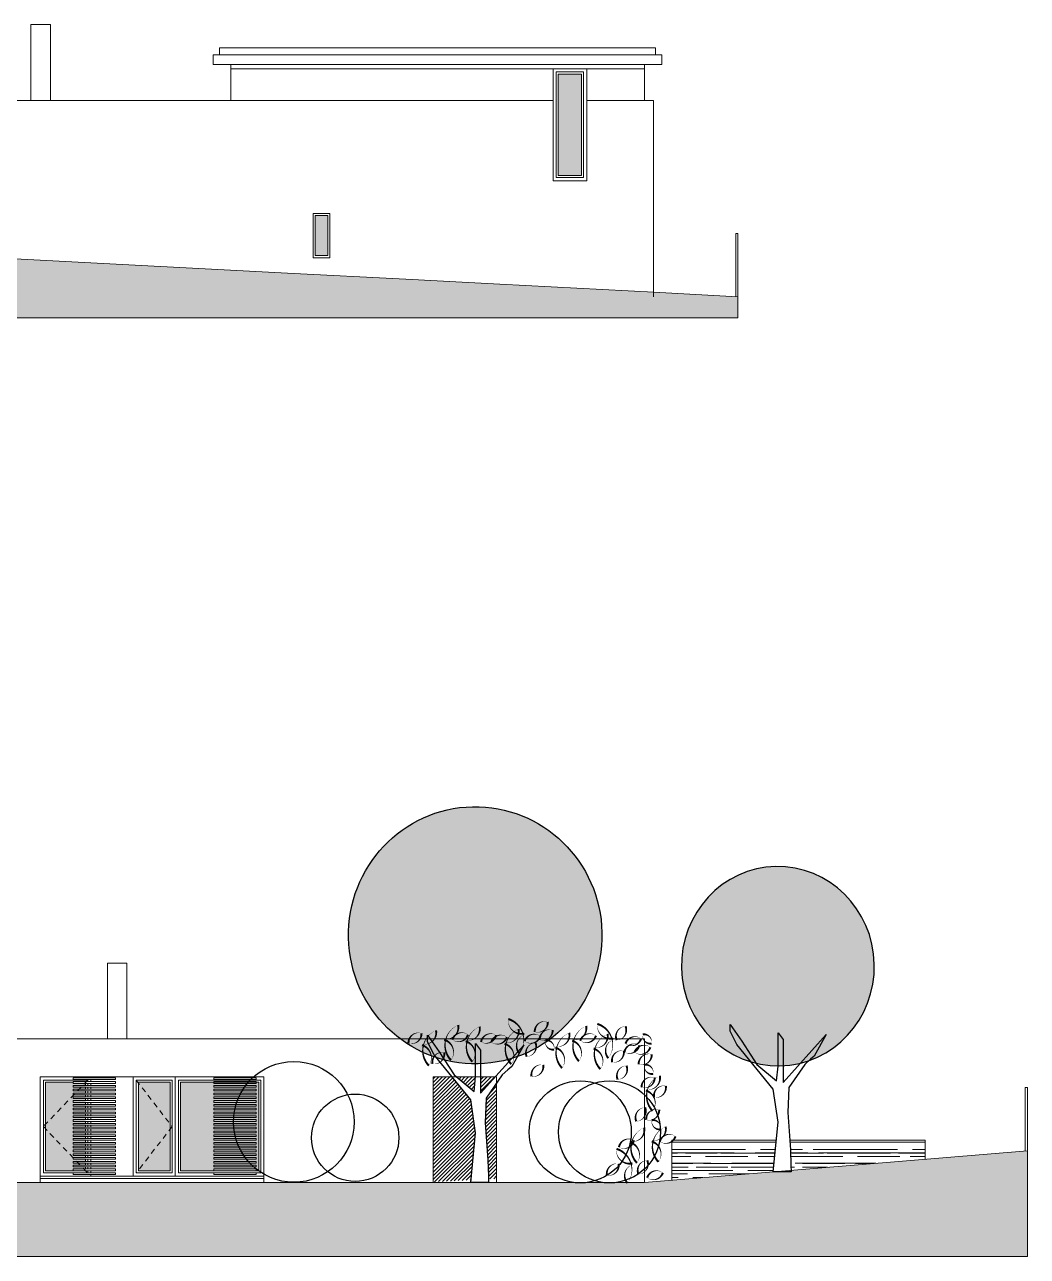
# Model space of a CAD drawing. Header units: metres. Extents: x -183 to 1639, y -350 to 198.
# Drawn here: x 741.48 to 765.23, y -183.95 to -154.76 of the extents above; entities that cross this region are included whole.
import ezdxf

# ---------------------------------------------------------------- set-up
doc = ezdxf.new("R2010")
doc.units = ezdxf.units.M
doc.header["$MEASUREMENT"] = 0
doc.linetypes.add('DASHED', pattern=[19.05, 12.7, -6.35])
doc.layers.add('FLOATINGWINDOWS', color=2, linetype='Continuous', plot=False)
for name, color, linetype in [('okna', 4, 'Continuous'), ('panely', 4, 'Continuous'), ('pohled', 4, 'Continuous'), ('SRAFA', 251, 'Continuous'), ('SRAFY-TERÉN', 252, 'Continuous'), ('zariz.predmety', 203, 'Continuous')]:
    doc.layers.add(name, color=color, linetype=linetype)
pattern_1 = [(360, (205.13026, 62.7584), (0.55, 0.25), [3.75, -0.5, 1.25, -0.25]), (360, (205.46276, 62.8834), (-0.25, 0.3325), [0.75, -0.0825, 1.5, -0.1875]), (360, (205.25526, 62.9709), (1.3, 0.1675), [2, -0.35, 1, -0.25])]

msp = doc.modelspace()

# ---------------------------------------------------------------- hatches: boundary and pattern name
at = {"layer": 'SRAFA', "linetype": 'Continuous', "lineweight": 0}
for points in [[(754.67, -155.935), (754.12, -155.935), (754.12, -158.335), (754.67, -158.335)], [(748.36, -159.285), (748.66, -159.285), (748.66, -160.235), (748.36, -160.235)], [(741.974, -179.821), (742.924, -179.821), (742.924, -181.921), (741.974, -181.921)], [(744.174, -179.821), (744.924, -179.821), (744.924, -181.921), (744.174, -181.921)], [(745.174, -179.821), (747.024, -179.821), (747.024, -181.921), (745.174, -181.921)]]:
    msp.add_hatch(color=254, dxfattribs=at).paths.add_polyline_path(points)
h = msp.add_hatch(dxfattribs=at)
h.set_pattern_fill('ANSI31', color=254, scale=0.5, style=0)
h.set_pattern_definition([(45, (176.855756, 0), (-0.044194174, 0.044194174), [])])
h.paths.add_polyline_path([(751.606, -179.696), (751.159, -179.696), (751.159, -182.183), (752.05, -182.136), (752.162, -181.019), (752.044, -180.235)])
h.paths.add_polyline_path([(752.161, -179.696), (751.712, -179.696), (752.123, -180.038)], flags=17)
h.paths.add_polyline_path([(752.622, -179.696), (752.28, -179.696), (752.28, -180.078)])
h.paths.add_polyline_path([(752.659, -179.837), (752.412, -180.196), (752.39, -180.783), (752.454, -181.668), (752.463, -182.034), (752.465, -182.114), (752.659, -182.104)])
h = msp.add_hatch(dxfattribs=at)
h.set_pattern_fill('AR-RROOF', color=256, scale=0.25, style=0)
h.set_pattern_definition(pattern_1)
h.paths.add_polyline_path([(759.286, -181.19), (756.844, -181.19, -0.051189), (756.809, -181.223), (756.809, -181.886), (759.229, -181.758)])
h = msp.add_hatch(dxfattribs=at)
h.set_pattern_fill('AR-RROOF', color=256, scale=0.25, style=0)
h.set_pattern_definition(pattern_1)
h.paths.add_polyline_path([(762.809, -181.19), (759.604, -181.19), (759.62, -181.419), (759.628, -181.737), (762.809, -181.57)])
h = msp.add_hatch(dxfattribs=at)
h.set_pattern_fill('AR-RROOF', color=256, scale=0.25, style=0)
h.set_pattern_definition(pattern_1)
h.paths.add_polyline_path([(759.229, -181.758), (756.809, -181.886), (756.809, -182.142), (759.211, -181.943)])
h = msp.add_hatch(dxfattribs=at)
h.set_pattern_fill('AR-RROOF', color=256, scale=0.25, style=0)
h.set_pattern_definition(pattern_1)
h.paths.add_polyline_path([(762.809, -181.644), (762.809, -181.57), (759.628, -181.737), (759.629, -181.785), (759.632, -181.908)])
at = {"layer": 'SRAFY-TERÉN', "linetype": 'Continuous', "lineweight": 0}
for points in [[(756.38, -161.105), (758.375, -161.21), (758.375, -161.71), (720.305, -161.71), (720.305, -159.206), (729.375, -159.684), (747.704, -160.649), (750.51, -160.796), (752.731, -160.913)], [(729.159, -183.446), (727.159, -183.446), (727.159, -183.946), (765.228, -183.946), (765.228, -181.442), (756.159, -182.196), (737.849, -182.196), (737.599, -182.196), (737.599, -183.446)]]:
    msp.add_hatch(color=256, dxfattribs=at).paths.add_polyline_path(points)
at = {"layer": 'zariz.predmety', "linetype": 'Continuous', "ltscale": 0.001}
h = msp.add_hatch(color=252, dxfattribs=at)
edge = h.paths.add_edge_path()
edge.add_ellipse((752.153, -176.339), major_axis=(-0.065, 3.046), ratio=0.9851, start_angle=0, end_angle=360)
h = msp.add_hatch(color=252, dxfattribs=at)
edge = h.paths.add_edge_path()
edge.add_ellipse((759.319, -177.071), major_axis=(-0.05, 2.362), ratio=0.967195, start_angle=0, end_angle=360)

# ---------------------------------------------------------------- linework, layer by layer
at = {"layer": 'FLOATINGWINDOWS', "linetype": 'Continuous', "lineweight": 0, "flags": 128}
for points in [[(756.38, -161.105), (758.375, -161.21), (758.375, -161.71), (720.305, -161.71), (720.305, -159.206), (729.375, -159.684), (747.704, -160.649), (750.51, -160.796), (752.731, -160.913)], [(729.159, -183.446), (727.159, -183.446), (727.159, -183.946), (765.228, -183.946), (765.228, -181.442), (756.159, -182.196), (737.849, -182.196), (737.599, -182.196), (737.599, -183.446)]]:
    msp.add_lwpolyline(points, close=True, dxfattribs=at)
at = {"layer": 'okna', "linetype": 'Continuous', "lineweight": 0}
for p, q in [((742.09, -154.763), (741.63, -154.763)), ((741.63, -154.763), (741.63, -156.56)), ((742.09, -154.763), (742.09, -156.56)), ((746.095, -155.481), (746.095, -155.31)), ((756.425, -155.481), (756.425, -155.31)), ((753.995, -156.56), (729.375, -156.56)), ((747.935, -156.56), (749.885, -156.56)), ((748.089, -156.56), (748.029, -156.56)), ((748.248, -156.56), (748.188, -156.56)), ((748.427, -156.56), (748.367, -156.56)), ((748.652, -156.56), (748.592, -156.56)), ((748.821, -156.56), (748.761, -156.56)), ((749.253, -156.56), (749.193, -156.56)), ((749.609, -156.56), (749.549, -156.56)), ((749.819, -156.56), (749.759, -156.56)), ((749.885, -156.56), (750.16, -156.56)), ((750.094, -156.56), (750.034, -156.56)), ((751.914, -156.56), (751.854, -156.56)), ((752.124, -156.56), (752.064, -156.56)), ((752.19, -156.56), (752.465, -156.56)), ((752.399, -156.56), (752.339, -156.56)), ((755.435, -156.56), (754.795, -156.56)), ((756.375, -156.56), (755.435, -156.56)), ((756.375, -161.21), (756.375, -156.56)), ((754.13, -158.46), (754.07, -158.46)), ((754.195, -158.46), (754.77, -158.46)), ((754.705, -158.46), (754.645, -158.46)), ((743.444, -176.999), (743.904, -176.999)), ((743.444, -176.999), (743.444, -178.796)), ((743.904, -176.999), (743.904, -178.796)), ((737.599, -178.796), (756.159, -178.796)), ((756.159, -178.796), (756.159, -182.196)), ((756.809, -181.19), (756.809, -182.142)), ((759.286, -181.19), (756.809, -181.19)), ((762.809, -181.19), (759.604, -181.19)), ((762.809, -181.19), (762.809, -181.644)), ((741.849, -182.099), (741.849, -182.196)), ((743.049, -182.046), (744.049, -182.046)), ((747.149, -182.099), (747.149, -182.196))]:
    msp.add_line(p, q, dxfattribs=at)
at = {"layer": 'okna', "linetype": 'DASHED', "lineweight": 0, "ltscale": 0.01}
for p, q in [((742.974, -179.771), (741.924, -180.871)), ((744.124, -179.771), (744.974, -180.871)), ((741.924, -180.871), (742.973, -181.971)), ((744.974, -180.871), (744.124, -181.971))]:
    msp.add_line(p, q, dxfattribs=at)
at = {"layer": 'okna', "linetype": 'Continuous', "lineweight": 0}
for points in [[(748.31, -159.235), (748.71, -159.235), (748.71, -160.285), (748.31, -160.285)], [(748.36, -159.285), (748.66, -159.285), (748.66, -160.235), (748.36, -160.235)], [(742.631, -179.718), (743.631, -179.718), (743.631, -179.758), (742.631, -179.758)], [(744.049, -179.696), (745.049, -179.696), (745.049, -182.046), (744.049, -182.046)], [(745.049, -179.696), (747.149, -179.696), (747.149, -182.046), (745.049, -182.046)], [(745.96, -179.718), (746.96, -179.718), (746.96, -179.758), (745.96, -179.758)], [(742.631, -179.807), (743.631, -179.807), (743.631, -179.847), (742.631, -179.847)], [(742.631, -179.897), (743.631, -179.897), (743.631, -179.937), (742.631, -179.937)], [(742.631, -179.987), (743.631, -179.987), (743.631, -180.027), (742.631, -180.027)], [(744.124, -179.771), (744.974, -179.771), (744.974, -181.971), (744.124, -181.971)], [(744.174, -179.821), (744.924, -179.821), (744.924, -181.921), (744.174, -181.921)], [(745.124, -179.771), (747.074, -179.771), (747.074, -181.971), (745.124, -181.971)], [(745.174, -179.821), (747.024, -179.821), (747.024, -181.921), (745.174, -181.921)], [(745.96, -179.807), (746.96, -179.807), (746.96, -179.847), (745.96, -179.847)], [(745.96, -179.897), (746.96, -179.897), (746.96, -179.937), (745.96, -179.937)], [(745.96, -179.987), (746.96, -179.987), (746.96, -180.027), (745.96, -180.027)], [(742.631, -180.077), (743.631, -180.077), (743.631, -180.117), (742.631, -180.117)], [(742.631, -180.167), (743.631, -180.167), (743.631, -180.207), (742.631, -180.207)], [(742.631, -180.257), (743.631, -180.257), (743.631, -180.297), (742.631, -180.297)], [(742.631, -180.347), (743.631, -180.347), (743.631, -180.387), (742.631, -180.387)], [(745.96, -180.077), (746.96, -180.077), (746.96, -180.117), (745.96, -180.117)], [(745.96, -180.167), (746.96, -180.167), (746.96, -180.207), (745.96, -180.207)], [(745.96, -180.257), (746.96, -180.257), (746.96, -180.297), (745.96, -180.297)], [(745.96, -180.347), (746.96, -180.347), (746.96, -180.387), (745.96, -180.387)], [(742.631, -180.437), (743.631, -180.437), (743.631, -180.477), (742.631, -180.477)], [(742.631, -180.527), (743.631, -180.527), (743.631, -180.567), (742.631, -180.567)], [(742.631, -180.617), (743.631, -180.617), (743.631, -180.657), (742.631, -180.657)], [(745.96, -180.437), (746.96, -180.437), (746.96, -180.477), (745.96, -180.477)], [(745.96, -180.527), (746.96, -180.527), (746.96, -180.567), (745.96, -180.567)], [(745.96, -180.617), (746.96, -180.617), (746.96, -180.657), (745.96, -180.657)], [(742.631, -180.707), (743.631, -180.707), (743.631, -180.747), (742.631, -180.747)], [(742.631, -180.797), (743.631, -180.797), (743.631, -180.837), (742.631, -180.837)], [(742.631, -180.887), (743.631, -180.887), (743.631, -180.927), (742.631, -180.927)], [(745.96, -180.707), (746.96, -180.707), (746.96, -180.747), (745.96, -180.747)], [(745.96, -180.797), (746.96, -180.797), (746.96, -180.837), (745.96, -180.837)], [(745.96, -180.887), (746.96, -180.887), (746.96, -180.927), (745.96, -180.927)], [(742.631, -180.977), (743.631, -180.977), (743.631, -181.017), (742.631, -181.017)], [(742.631, -181.067), (743.631, -181.067), (743.631, -181.107), (742.631, -181.107)], [(742.631, -181.157), (743.631, -181.157), (743.631, -181.197), (742.631, -181.197)], [(745.96, -180.977), (746.96, -180.977), (746.96, -181.017), (745.96, -181.017)], [(745.96, -181.067), (746.96, -181.067), (746.96, -181.107), (745.96, -181.107)], [(745.96, -181.157), (746.96, -181.157), (746.96, -181.197), (745.96, -181.197)], [(742.631, -181.247), (743.631, -181.247), (743.631, -181.287), (742.631, -181.287)], [(742.631, -181.337), (743.631, -181.337), (743.631, -181.377), (742.631, -181.377)], [(742.631, -181.426), (743.631, -181.426), (743.631, -181.466), (742.631, -181.466)], [(742.631, -181.516), (743.631, -181.516), (743.631, -181.556), (742.631, -181.556)], [(745.96, -181.247), (746.96, -181.247), (746.96, -181.287), (745.96, -181.287)], [(745.96, -181.337), (746.96, -181.337), (746.96, -181.377), (745.96, -181.377)], [(745.96, -181.426), (746.96, -181.426), (746.96, -181.466), (745.96, -181.466)], [(745.96, -181.516), (746.96, -181.516), (746.96, -181.556), (745.96, -181.556)], [(742.631, -181.606), (743.631, -181.606), (743.631, -181.646), (742.631, -181.646)], [(742.631, -181.696), (743.631, -181.696), (743.631, -181.736), (742.631, -181.736)], [(742.631, -181.786), (743.631, -181.786), (743.631, -181.826), (742.631, -181.826)], [(745.96, -181.606), (746.96, -181.606), (746.96, -181.646), (745.96, -181.646)], [(745.96, -181.696), (746.96, -181.696), (746.96, -181.736), (745.96, -181.736)], [(745.96, -181.786), (746.96, -181.786), (746.96, -181.826), (745.96, -181.826)], [(741.849, -182.046), (747.149, -182.046), (747.149, -182.099), (741.849, -182.099)], [(742.631, -181.876), (743.631, -181.876), (743.631, -181.916), (742.631, -181.916)], [(742.631, -181.966), (743.631, -181.966), (743.631, -182.006), (742.631, -182.006)], [(745.96, -181.876), (746.96, -181.876), (746.96, -181.916), (745.96, -181.916)], [(745.96, -181.966), (746.96, -181.966), (746.96, -182.006), (745.96, -182.006)]]:
    msp.add_lwpolyline(points, close=True, dxfattribs=at)
for points in [[(743.049, -182.006), (743.049, -182.046), (741.849, -182.046), (741.849, -179.696), (743.049, -179.696), (743.049, -179.718)], [(743.049, -179.758), (743.049, -179.807)], [(742.631, -181.971), (741.924, -181.971), (741.924, -179.771), (742.974, -179.771), (742.974, -179.807)], [(742.924, -181.916), (742.924, -181.921), (741.974, -181.921), (741.974, -179.821), (742.631, -179.821)], [(742.924, -179.847), (742.924, -179.897)], [(742.924, -179.937), (742.924, -179.987)], [(742.924, -180.027), (742.924, -180.077)], [(742.974, -179.847), (742.974, -179.897)], [(742.974, -179.937), (742.974, -179.987)], [(742.974, -180.027), (742.974, -180.077)], [(743.049, -179.847), (743.049, -179.897)], [(743.049, -179.937), (743.049, -179.987)], [(743.049, -180.027), (743.049, -180.077)], [(742.924, -180.117), (742.924, -180.167)], [(742.924, -180.207), (742.924, -180.257)], [(742.924, -180.297), (742.924, -180.347)], [(742.974, -180.117), (742.974, -180.167)], [(742.974, -180.207), (742.974, -180.257)], [(742.974, -180.297), (742.974, -180.347)], [(743.049, -180.117), (743.049, -180.167)], [(743.049, -180.207), (743.049, -180.257)], [(743.049, -180.297), (743.049, -180.347)], [(742.924, -180.387), (742.924, -180.437)], [(742.924, -180.477), (742.924, -180.527)], [(742.924, -180.567), (742.924, -180.617)], [(742.974, -180.387), (742.974, -180.437)], [(742.974, -180.477), (742.974, -180.527)], [(742.974, -180.567), (742.974, -180.617)], [(743.049, -180.387), (743.049, -180.437)], [(743.049, -180.477), (743.049, -180.527)], [(743.049, -180.567), (743.049, -180.617)], [(742.924, -180.657), (742.924, -180.707)], [(742.924, -180.747), (742.924, -180.797)], [(742.924, -180.837), (742.924, -180.887)], [(742.924, -180.927), (742.924, -180.977)], [(742.974, -180.657), (742.974, -180.707)], [(742.974, -180.747), (742.974, -180.797)], [(742.974, -180.837), (742.974, -180.887)], [(742.974, -180.927), (742.974, -180.977)], [(743.049, -180.657), (743.049, -180.707)], [(743.049, -180.747), (743.049, -180.797)], [(743.049, -180.837), (743.049, -180.887)], [(743.049, -180.927), (743.049, -180.977)], [(742.924, -181.017), (742.924, -181.067)], [(742.924, -181.107), (742.924, -181.157)], [(742.924, -181.197), (742.924, -181.247)], [(742.974, -181.017), (742.974, -181.067)], [(742.974, -181.107), (742.974, -181.157)], [(742.974, -181.197), (742.974, -181.247)], [(743.049, -181.017), (743.049, -181.067)], [(743.049, -181.107), (743.049, -181.157)], [(743.049, -181.197), (743.049, -181.247)], [(742.924, -181.287), (742.924, -181.337)], [(742.924, -181.377), (742.924, -181.426)], [(742.924, -181.466), (742.924, -181.516)], [(742.974, -181.287), (742.974, -181.337)], [(742.974, -181.377), (742.974, -181.426)], [(742.974, -181.466), (742.974, -181.516)], [(743.049, -181.287), (743.049, -181.337)], [(743.049, -181.377), (743.049, -181.426)], [(743.049, -181.466), (743.049, -181.516)], [(742.924, -181.556), (742.924, -181.606)], [(742.924, -181.646), (742.924, -181.696)], [(742.924, -181.736), (742.924, -181.786)], [(742.974, -181.556), (742.974, -181.606)], [(742.974, -181.646), (742.974, -181.696)], [(742.974, -181.736), (742.974, -181.786)], [(743.049, -181.556), (743.049, -181.606)], [(743.049, -181.646), (743.049, -181.696)], [(743.049, -181.736), (743.049, -181.786)], [(742.924, -181.826), (742.924, -181.876)], [(742.974, -181.826), (742.974, -181.876)], [(742.974, -181.916), (742.974, -181.966)], [(743.049, -181.826), (743.049, -181.876)], [(743.049, -181.916), (743.049, -181.966)]]:
    msp.add_lwpolyline(points, dxfattribs=at)
at = {"layer": 'panely', "linetype": 'Continuous', "lineweight": 0}
for p, q in [((746.36, -155.71), (746.36, -156.56)), ((753.995, -155.81), (753.995, -158.46)), ((754.795, -155.81), (754.795, -158.46)), ((756.16, -155.71), (756.16, -156.56)), ((758.375, -159.71), (758.325, -159.71)), ((758.325, -159.71), (758.325, -161.21)), ((758.375, -161.21), (758.375, -159.71)), ((765.178, -181.442), (765.178, -179.942)), ((765.228, -179.942), (765.178, -179.942)), ((765.228, -181.442), (765.228, -179.942))]:
    msp.add_line(p, q, dxfattribs=at)
for points in [[(753.995, -155.81), (754.795, -155.81), (754.795, -158.46), (753.995, -158.46)], [(754.07, -155.885), (754.72, -155.885), (754.72, -158.385), (754.07, -158.385)], [(754.12, -155.935), (754.67, -155.935), (754.67, -158.335), (754.12, -158.335)]]:
    msp.add_lwpolyline(points, close=True, dxfattribs=at)
at = {"layer": 'pohled', "lineweight": 0}
for p, q in [((756.575, -155.481), (745.945, -155.481)), ((745.945, -155.71), (745.945, -155.481)), ((756.425, -155.31), (746.095, -155.31)), ((756.575, -155.71), (756.575, -155.481)), ((756.575, -155.71), (745.945, -155.71)), ((756.16, -155.81), (746.36, -155.81)), ((756.16, -155.785), (756.16, -155.71)), ((756.16, -156.56), (756.16, -156.485)), ((741.849, -182.046), (741.849, -179.696)), ((743.049, -179.696), (747.149, -179.696)), ((743.049, -179.696), (743.049, -179.718)), ((743.049, -179.758), (743.049, -179.807)), ((744.049, -179.696), (744.049, -182.046)), ((745.049, -179.696), (745.049, -182.046)), ((747.149, -179.696), (747.149, -182.046)), ((751.159, -182.196), (751.159, -179.696)), ((751.159, -179.696), (752.659, -179.696)), ((752.659, -179.696), (752.659, -182.196)), ((743.049, -179.847), (743.049, -179.897)), ((743.049, -179.937), (743.049, -179.987)), ((743.049, -180.027), (743.049, -180.077)), ((743.049, -180.117), (743.049, -180.167)), ((743.049, -180.207), (743.049, -180.257)), ((743.049, -180.297), (743.049, -180.347)), ((743.049, -180.387), (743.049, -180.437)), ((743.049, -180.477), (743.049, -180.527)), ((743.049, -180.567), (743.049, -180.617)), ((743.049, -180.657), (743.049, -180.707)), ((743.049, -180.747), (743.049, -180.797)), ((743.049, -180.837), (743.049, -180.887)), ((743.049, -180.927), (743.049, -180.977)), ((743.049, -181.017), (743.049, -181.067)), ((743.049, -181.107), (743.049, -181.157)), ((743.049, -181.197), (743.049, -181.247)), ((743.049, -181.287), (743.049, -181.337)), ((743.049, -181.377), (743.049, -181.426)), ((743.049, -181.466), (743.049, -181.516)), ((743.049, -181.556), (743.049, -181.606)), ((743.049, -181.646), (743.049, -181.696)), ((743.049, -181.736), (743.049, -181.786)), ((743.049, -182.046), (742.049, -182.046)), ((743.049, -181.826), (743.049, -181.876)), ((743.049, -181.916), (743.049, -181.966)), ((743.049, -182.006), (743.049, -182.046))]:
    msp.add_line(p, q, dxfattribs=at)
at = {"layer": 'zariz.predmety', "color": 253, "linetype": 'Continuous', "ltscale": 0.001}
for points in [[(752.936, -178.323, 0, 0, 0.520567), (752.936, -178.323, 0, 0.05, 0.520567), (753.314, -178.667, 0, 0.05, 0.520567), (753.307, -178.698, 0, 0.05, 0.520567), (753.196, -179.134, 0, 0.05, 0.520567), (752.936, -178.323, 0.05, 0.05, 0)], [(751.052, -179.427, 0, 0, 0.520567), (751.052, -179.427, 0, 0.05, 0.520567), (750.891, -178.942, 0, 0.05, 0.520567), (750.913, -178.918, 0, 0.05, 0.520567), (751.223, -178.592, 0, 0.05, 0.520567), (751.052, -179.427, 0.05, 0.05, 0)], [(751.578, -179.298, 0, 0, 0.520567), (751.578, -179.298, 0, 0.05, 0.520567), (751.417, -178.813, 0, 0.05, 0.520567), (751.439, -178.79, 0, 0.05, 0.520567), (751.749, -178.464, 0, 0.05, 0.520567), (751.578, -179.298, 0.05, 0.05, 0)], [(752.085, -179.336, 0, 0, 0.520567), (752.085, -179.336, 0, 0.05, 0.520567), (751.925, -178.851, 0, 0.05, 0.520567), (751.946, -178.828, 0, 0.05, 0.520567), (752.256, -178.502, 0, 0.05, 0.520567), (752.085, -179.336, 0.05, 0.05, 0)], [(753.007, -179.394, 0, 0, 0.520567), (753.007, -179.394, 0, 0.05, 0.520567), (752.847, -178.909, 0, 0.05, 0.520567), (752.868, -178.885, 0, 0.05, 0.520567), (753.178, -178.559, 0, 0.05, 0.520567), (753.007, -179.394, 0.05, 0.05, 0)], [(753.871, -178.39, 0, 0, 0.520567), (753.871, -178.39, 0, 0.05, 0.520567), (753.562, -178.627, 0, 0.05, 0.520567), (753.871, -178.39, 0.05, 0.05, 0)], [(753.985, -178.584, 0, 0, 0.520567), (753.985, -178.584, 0, 0.05, 0.520567), (753.677, -178.821, 0, 0.05, 0.520567), (753.985, -178.584, 0.05, 0.05, 0)], [(754.608, -179.322, 0, 0, 0.520567), (754.608, -179.322, 0, 0.05, 0.520567), (754.448, -178.837, 0, 0.05, 0.520567), (754.469, -178.814, 0, 0.05, 0.520567), (754.779, -178.487, 0, 0.05, 0.520567), (754.608, -179.322, 0.05, 0.05, 0)], [(755.044, -178.439, 0, 0, 0.520567), (755.044, -178.439, 0, 0.05, 0.520567), (755.421, -178.783, 0, 0.05, 0.520567), (755.415, -178.814, 0, 0.05, 0.520567), (755.304, -179.25, 0, 0.05, 0.520567), (755.044, -178.439, 0.05, 0.05, 0)], [(755.503, -178.824, 0, 0, 0.520567), (755.503, -178.824, 0, 0.05, 0.520567), (755.712, -178.495, 0, 0.05, 0.520567), (755.503, -178.824, 0.05, 0.05, 0)], [(750.571, -178.897, 0, 0, 0.520567), (750.571, -178.897, 0, 0.05, 0.520567), (750.879, -178.661, 0, 0.05, 0.520567), (750.571, -178.897, 0.05, 0.05, 0)], [(751.61, -178.813, 0, 0, 0.520567), (751.61, -178.813, 0, 0.05, 0.520567), (751.98, -178.694, 0, 0.05, 0.520567), (751.61, -178.813, 0.05, 0.05, 0)], [(752.644, -178.702, 0, 0, 0.520567), (752.644, -178.702, 0, 0.05, 0.520567), (752.29, -178.866, 0, 0.05, 0.520567), (752.644, -178.702, 0.05, 0.05, 0)], [(752.532, -178.87, 0, 0, 0.520567), (752.532, -178.87, 0, 0.05, 0.520567), (752.902, -178.752, 0, 0.05, 0.520567), (752.532, -178.87, 0.05, 0.05, 0)], [(753.323, -178.849, 0, 0, 0.520567), (753.323, -178.849, 0, 0.05, 0.520567), (753.694, -178.73, 0, 0.05, 0.520567), (753.323, -178.849, 0.05, 0.05, 0)], [(753.37, -179.214, 0, 0, 0.520567), (753.37, -179.214, 0, 0.05, 0.520567), (753.579, -178.886, 0, 0.05, 0.520567), (753.37, -179.214, 0.05, 0.05, 0)], [(753.814, -178.83, 0, 0, 0.520567), (753.814, -178.83, 0, 0.05, 0.520567), (754.019, -179.048, 0, 0.05, 0.520567), (753.814, -178.83, 0.05, 0.05, 0)], [(754.208, -179.484, 0, 0, 0.520567), (754.208, -179.484, 0, 0.05, 0.520567), (754.048, -178.999, 0, 0.05, 0.520567), (754.069, -178.975, 0, 0.05, 0.520567), (754.379, -178.649, 0, 0.05, 0.520567), (754.208, -179.484, 0.05, 0.05, 0)], [(754.64, -178.836, 0, 0, 0.520567), (754.64, -178.836, 0, 0.05, 0.520567), (755.01, -178.718, 0, 0.05, 0.520567), (754.64, -178.836, 0.05, 0.05, 0)], [(755.115, -179.51, 0, 0, 0.520567), (755.115, -179.51, 0, 0.05, 0.520567), (754.955, -179.025, 0, 0.05, 0.520567), (754.976, -179.001, 0, 0.05, 0.520567), (755.286, -178.675, 0, 0.05, 0.520567), (755.115, -179.51, 0.05, 0.05, 0)], [(756.039, -178.943, 0, 0, 0.520567), (756.039, -178.943, 0, 0.05, 0.520567), (755.686, -179.106, 0, 0.05, 0.520567), (756.039, -178.943, 0.05, 0.05, 0)], [(755.711, -178.907, 0, 0, 0.520567), (755.711, -178.907, 0, 0.05, 0.520567), (756.081, -178.789, 0, 0.05, 0.520567), (755.711, -178.907, 0.05, 0.05, 0)], [(756.122, -178.687, 0, 0, 0.520567), (756.122, -178.687, 0, 0.05, 0.520567), (756.327, -178.905, 0, 0.05, 0.520567), (756.122, -178.687, 0.05, 0.05, 0)], [(751.417, -179.113, 0, 0, 0.520567), (751.417, -179.113, 0, 0.05, 0.520567), (751.14, -179.385, 0, 0.05, 0.520567), (751.417, -179.113, 0.05, 0.05, 0)], [(755.67, -179.074, 0, 0, 0.520567), (755.67, -179.074, 0, 0.05, 0.520567), (755.392, -179.347, 0, 0.05, 0.520567), (755.67, -179.074, 0.05, 0.05, 0)], [(755.927, -179.111, 0, 0, 0.520567), (755.927, -179.111, 0, 0.05, 0.520567), (756.298, -178.992, 0, 0.05, 0.520567), (755.927, -179.111, 0.05, 0.05, 0)], [(756.332, -179.161, 0, 0, 0.520567), (756.332, -179.161, 0, 0.05, 0.520567), (756.023, -179.398, 0, 0.05, 0.520567), (756.332, -179.161, 0.05, 0.05, 0)], [(753.762, -179.409, 0, 0, 0.520567), (753.762, -179.409, 0, 0.05, 0.520567), (753.485, -179.682, 0, 0.05, 0.520567), (753.762, -179.409, 0.05, 0.05, 0)], [(755.525, -179.757, 0, 0, 0.520567), (755.525, -179.757, 0, 0.05, 0.520567), (755.734, -179.428, 0, 0.05, 0.520567), (755.525, -179.757, 0.05, 0.05, 0)], [(756.161, -179.407, 0, 0, 0.520567), (756.161, -179.407, 0, 0.05, 0.520567), (756.365, -179.625, 0, 0.05, 0.520567), (756.161, -179.407, 0.05, 0.05, 0)], [(756.092, -179.944, 0, 0, 0.520567), (756.092, -179.944, 0, 0.05, 0.520567), (756.401, -179.708, 0, 0.05, 0.520567), (756.092, -179.944, 0.05, 0.05, 0)], [(756.353, -180.502, 0, 0, 0.520567), (756.353, -180.502, 0, 0.05, 0.520567), (756.193, -180.017, 0, 0.05, 0.520567), (756.214, -179.993, 0, 0.05, 0.520567), (756.524, -179.667, 0, 0.05, 0.520567), (756.353, -180.502, 0.05, 0.05, 0)], [(756.665, -179.908, 0, 0, 0.520567), (756.665, -179.908, 0, 0.05, 0.520567), (756.387, -180.181, 0, 0.05, 0.520567), (756.665, -179.908, 0.05, 0.05, 0)], [(755.966, -180.747, 0, 0, 0.520567), (755.966, -180.747, 0, 0.05, 0.520567), (756.175, -180.418, 0, 0.05, 0.520567), (755.966, -180.747, 0.05, 0.05, 0)], [(756.509, -180.474, 0, 0, 0.520567), (756.509, -180.474, 0, 0.05, 0.520567), (756.2, -180.711, 0, 0.05, 0.520567), (756.509, -180.474, 0.05, 0.05, 0)], [(755.982, -181.732, 0, 0, 0.520567), (755.982, -181.732, 0, 0.05, 0.520567), (755.821, -181.247, 0, 0.05, 0.520567), (755.843, -181.223, 0, 0.05, 0.520567), (756.153, -180.897, 0, 0.05, 0.520567), (755.982, -181.732, 0.05, 0.05, 0)], [(756.491, -181.708, 0, 0, 0.520567), (756.491, -181.708, 0, 0.05, 0.520567), (756.331, -181.223, 0, 0.05, 0.520567), (756.352, -181.199, 0, 0.05, 0.520567), (756.662, -180.873, 0, 0.05, 0.520567), (756.491, -181.708, 0.05, 0.05, 0)], [(756.338, -180.72, 0, 0, 0.520567), (756.338, -180.72, 0, 0.05, 0.520567), (756.542, -180.938, 0, 0.05, 0.520567), (756.338, -180.72, 0.05, 0.05, 0)], [(755.909, -181.196, 0, 0, 0.520567), (755.909, -181.196, 0, 0.05, 0.520567), (755.556, -181.359, 0, 0.05, 0.520567), (755.909, -181.196, 0.05, 0.05, 0)], [(756.523, -181.222, 0, 0, 0.520567), (756.523, -181.222, 0, 0.05, 0.520567), (756.893, -181.103, 0, 0.05, 0.520567), (756.523, -181.222, 0.05, 0.05, 0)], [(755.498, -181.399, 0, 0, 0.520567), (755.498, -181.399, 0, 0.05, 0.520567), (755.875, -181.743, 0, 0.05, 0.520567), (755.868, -181.774, 0, 0.05, 0.520567), (755.757, -182.211, 0, 0.05, 0.520567), (755.498, -181.399, 0.05, 0.05, 0)], [(755.548, -181.753, 0, 0, 0.520567), (755.548, -181.753, 0, 0.05, 0.520567), (755.271, -182.026, 0, 0.05, 0.520567), (755.548, -181.753, 0.05, 0.05, 0)], [(756.017, -182, 0, 0, 0.520567), (756.017, -182, 0, 0.05, 0.520567), (756.226, -181.671, 0, 0.05, 0.520567), (756.017, -182, 0.05, 0.05, 0)], [(756.225, -182.083, 0, 0, 0.520567), (756.225, -182.083, 0, 0.05, 0.520567), (756.595, -181.965, 0, 0.05, 0.520567), (756.225, -182.083, 0.05, 0.05, 0)]]:
    msp.add_lwpolyline(points, format="xyseb", close=True, dxfattribs=at)
for points in [[(759.21, -181.947), (759.328, -180.77), (759.21, -179.985), (758.347, -178.926), (758.19, -178.612), (758.19, -178.455), (758.465, -178.848), (758.818, -179.397), (759.289, -179.789), (759.328, -179.436), (759.328, -178.651), (759.446, -178.808), (759.446, -179.828), (760.466, -178.691), (760.183, -179.2), (760.183, -179.2), (760.183, -179.2), (760.092, -179.278), (759.956, -179.397), (759.578, -179.947), (759.557, -180.534), (759.62, -181.419), (759.629, -181.785), (759.633, -181.947)], [(752.044, -182.196), (752.162, -181.019), (752.044, -180.235), (751.181, -179.175), (751.024, -178.862), (751.024, -178.705), (751.299, -179.097), (751.652, -179.646), (752.123, -180.038), (752.162, -179.685), (752.162, -178.901), (752.28, -179.058), (752.28, -180.078), (753.3, -178.94), (753.017, -179.449), (753.017, -179.449), (753.017, -179.449), (752.926, -179.527), (752.79, -179.646), (752.412, -180.196), (752.39, -180.783), (752.454, -181.668), (752.463, -182.034), (752.467, -182.196)]]:
    msp.add_lwpolyline(points, close=True, dxfattribs=at)
for centre, radius in [((747.856, -180.76), 1.43), ((754.64, -180.998), 1.209), ((755.331, -180.998), 1.209), ((749.309, -181.136), 1.035)]:
    msp.add_circle(centre, radius, dxfattribs=at)
msp.add_ellipse((752.153, -176.339), major_axis=(-0.065, 3.046), ratio=0.9851, dxfattribs=at)
msp.add_ellipse((759.319, -177.071), major_axis=(-0.05, 2.362), ratio=0.967195, start_param=-1.570796, end_param=4.712389, dxfattribs=at)

doc.saveas('drawing.dxf')
